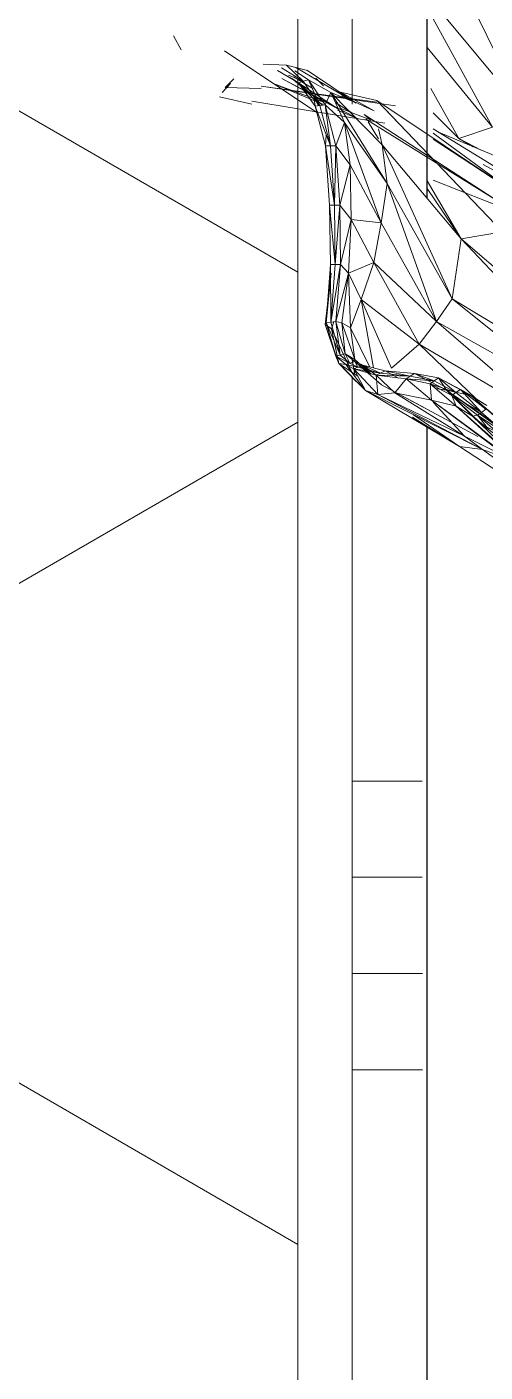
# Model space of a CAD drawing. Header units: millimetres. Extents: x -8591 to 7092, y -1621 to 14390.
# Drawn here: x -4829.4 to -4753.1, y 2417.7 to 2641.4 of the extents above; entities that cross this region are included whole.
import ezdxf

# ---------------------------------------------------------------- set-up
doc = ezdxf.new("R2010")
doc.units = ezdxf.units.MM
for name, color, linetype, lineweight in [('A-WALL', 113, 'Continuous', 9), ('A-WALL-PATT', 111, 'Continuous', 25), ('G-IMPT', 8, 'Continuous', 9), ('I-FURN', 30, 'Continuous', 9), ('I-WALL', 2, 'Continuous', 9)]:
    doc.layers.add(name, color=color, linetype=linetype, lineweight=lineweight)

# ---------------------------------------------------------------- blocks, each defined once
blk = doc.blocks.new('Artificial banana plant 1500mm - Family 4__C1-728657-Begane grond')
at = {"layer": 'G-IMPT'}
for p, q in [((-349.35, 2.15), (-333.78, -29.71)), ((-349.35, 2.15), (-333.78, -29.71)), ((-349.98, -10.18), (-333.78, -29.71)), ((-349.98, -10.18), (-333.78, -29.71)), ((-349.98, -12.32), (-339.07, -32.18)), ((-349.98, -12.32), (-339.07, -32.18)), ((-390.92, -19.33), (-392.19, -16.99)), ((-390.92, -19.33), (-392.19, -16.99)), ((-383.72, -19.46), (-368.34, -29.73)), ((-383.72, -19.46), (-368.34, -29.73)), ((-349.98, -18.94), (-339.07, -32.18)), ((-349.98, -18.94), (-339.07, -32.18)), ((-377.25, -21.71), (-373.4, -21.87)), ((-377.25, -21.71), (-373.4, -21.87)), ((-374.19, -22.31), (-370.6, -24.53)), ((-370.6, -24.53), (-374.19, -22.31)), ((-373.4, -21.87), (-371.8, -22.26)), ((-373.4, -21.87), (-371.8, -22.26)), ((-373.4, -21.87), (-370.6, -24.53)), ((-373.4, -21.87), (-370.6, -24.53)), ((-371.8, -22.26), (-369.88, -22.75)), ((-371.8, -22.26), (-369.88, -22.75)), ((-371.8, -22.26), (-361.78, -28.16)), ((-371.8, -22.26), (-361.78, -28.16)), ((-383.58, -25.58), (-382.17, -24.11)), ((-383.58, -25.58), (-382.17, -24.11)), ((-371.38, -24.77), (-374.9, -22.72)), ((-371.38, -24.77), (-374.9, -22.72)), ((-374.9, -22.72), (-372.51, -24.07)), ((-374.9, -22.72), (-372.51, -24.07)), ((-374.15, -24.08), (-367.44, -27.71)), ((-374.15, -24.08), (-364.7, -29.19)), ((-374.15, -24.08), (-361.45, -30.76)), ((-374.15, -24.08), (-361.45, -30.76)), ((-370.6, -24.53), (-373.02, -23.51)), ((-370.6, -24.53), (-373.02, -23.51)), ((-371.38, -24.77), (-372.51, -24.07)), ((-371.38, -24.77), (-372.51, -24.07)), ((-368.84, -27.07), (-372.51, -24.07)), ((-368.84, -27.07), (-372.51, -24.07)), ((-372.51, -24.07), (-364.7, -29.19)), ((-372.51, -24.07), (-364.7, -29.19)), ((-372.2, -23.77), (-369, -25.75)), ((-372.2, -23.77), (-369, -25.75)), ((-371.99, -22.8), (-369.74, -24.29)), ((-371.99, -22.8), (-369.74, -24.29)), ((-371.38, -24.77), (-370.6, -24.53)), ((-371.38, -24.77), (-370.6, -24.53)), ((-370.6, -24.53), (-369.74, -24.29)), ((-370.6, -24.53), (-369.74, -24.29)), ((-370.6, -24.53), (-367.82, -28.56)), ((-367.82, -28.56), (-370.6, -24.53)), ((-369.88, -22.75), (-361.78, -28.16)), ((-369.88, -22.75), (-361.78, -28.16)), ((-369.74, -24.29), (-367.82, -28.56)), ((-369.74, -24.29), (-367.82, -28.56)), ((-369.74, -24.29), (-366.93, -28.47)), ((-369.74, -24.29), (-366.93, -28.47)), ((-369.74, -24.29), (-366.02, -26.41)), ((-369.74, -24.29), (-366.02, -26.41)), ((-368.51, -24.04), (-367.2, -25.29)), ((-368.51, -24.04), (-367.2, -25.29)), ((-384.07, -26.38), (-382.71, -24.89)), ((-383.58, -25.58), (-377.59, -25.73)), ((-382.71, -24.89), (-383.49, -25.75)), ((-377.61, -25.36), (-355.24, -28.61)), ((-377.61, -25.36), (-358.36, -28.01)), ((-377.61, -25.36), (-358.36, -28.01)), ((-375.59, -24.9), (-367.2, -28.38)), ((-375.59, -24.9), (-368.56, -27.51)), ((-375.59, -24.9), (-368.56, -27.51)), ((-368.63, -28.65), (-371.38, -24.77)), ((-368.63, -28.65), (-371.38, -24.77)), ((-371.38, -24.77), (-368.84, -27.07)), ((-371.38, -24.77), (-368.84, -27.07)), ((-367.82, -28.56), (-371.38, -24.77)), ((-367.82, -28.56), (-371.38, -24.77)), ((-366.93, -28.47), (-366.02, -26.41)), ((-366.93, -28.47), (-366.02, -26.41)), ((-366.02, -26.41), (-363.74, -31.39)), ((-366.02, -26.41), (-363.74, -31.39)), ((-366.02, -26.41), (-362.63, -27.8)), ((-366.02, -26.41), (-362.63, -27.8)), ((-366.02, -26.41), (-357.44, -35.11)), ((-366.02, -26.41), (-357.44, -35.11)), ((-366.02, -26.41), (-356.62, -41.53)), ((-366.02, -26.41), (-356.62, -41.53)), ((-364.86, -26.22), (-358.34, -27.74)), ((-364.86, -26.22), (-358.34, -27.74)), ((-364.28, -26.41), (-358.78, -29.45)), ((-364.28, -26.41), (-358.78, -29.45)), ((-349.36, -25.75), (-344.7, -34.05)), ((-349.36, -25.75), (-344.7, -34.05)), ((-384.51, -27.12), (-379.15, -28.33)), ((-384.51, -27.12), (-379.15, -28.33)), ((-379.17, -27.83), (-357, -31.52)), ((-368.63, -28.65), (-368.84, -27.07)), ((-368.63, -28.65), (-368.84, -27.07)), ((-368.11, -28.59), (-368.84, -27.07)), ((-368.11, -28.59), (-368.84, -27.07)), ((-368.84, -27.07), (-367.91, -28.57)), ((-368.84, -27.07), (-367.91, -28.57)), ((-368.84, -27.07), (-367.42, -28.52)), ((-368.84, -27.07), (-367.42, -28.52)), ((-368.84, -27.07), (-367.36, -27.82)), ((-368.84, -27.07), (-367.36, -27.82)), ((-368.63, -28.65), (-367.82, -28.56)), ((-368.63, -28.65), (-367.82, -28.56)), ((-366.88, -35.29), (-368.63, -28.65)), ((-366.88, -35.29), (-368.63, -28.65)), ((-366.07, -35.29), (-368.63, -28.65)), ((-366.07, -35.29), (-368.63, -28.65)), ((-368.51, -27.53), (-367.24, -28)), ((-368.51, -27.53), (-367.24, -28)), ((-367.82, -28.56), (-367.2, -28.5)), ((-367.82, -28.56), (-367.2, -28.5)), ((-367.82, -28.56), (-366.07, -35.29)), ((-366.07, -35.29), (-367.82, -28.56)), ((-366.93, -28.47), (-366.07, -35.29)), ((-366.93, -28.47), (-366.07, -35.29)), ((-366.93, -28.47), (-365.18, -35.29)), ((-366.93, -28.47), (-365.18, -35.29)), ((-366.93, -28.47), (-363.74, -31.39)), ((-366.93, -28.47), (-363.74, -31.39)), ((-365.17, -28.12), (-362.49, -29.77)), ((-365.17, -28.12), (-362.49, -29.77)), ((-364.36, -29.07), (-362.83, -29.64)), ((-364.36, -29.07), (-362.83, -29.64)), ((-364.23, -26.96), (-358.78, -29.45)), ((-360.63, -28.6), (-358.78, -29.45)), ((-358.34, -27.74), (-357.01, -29.12)), ((-358.34, -27.74), (-335.91, -42.7)), ((-358.34, -27.74), (-335.91, -42.7)), ((-358.34, -27.74), (-337.44, -49.56)), ((-364.9, -29.33), (-361.45, -30.76)), ((-362.63, -29.71), (-359.38, -30.92)), ((-362.63, -29.71), (-359.38, -30.92)), ((-359.38, -30.92), (-360.43, -30.08)), ((-359.38, -30.92), (-360.43, -30.08)), ((-360.43, -30.08), (-338.08, -44.52)), ((-360.19, -30.84), (-338.08, -44.52)), ((-360.19, -30.84), (-338.08, -44.52)), ((-359.81, -31.3), (-358.07, -34.09)), ((-359.81, -31.3), (-358.07, -34.09)), ((-357.01, -29.12), (-337.44, -49.56)), ((-357.01, -29.12), (-337.44, -49.56)), ((-348.94, -29.79), (-344.7, -34.05)), ((-348.94, -29.79), (-344.7, -34.05)), ((-366.88, -35.29), (-366.77, -33.46)), ((-366.88, -35.29), (-366.77, -33.46)), ((-365.18, -35.29), (-363.74, -31.39)), ((-365.18, -35.29), (-363.74, -31.39)), ((-363.74, -31.39), (-362.77, -38.41)), ((-363.74, -31.39), (-362.77, -38.41)), ((-363.74, -31.39), (-356.62, -41.53)), ((-363.74, -31.39), (-356.62, -41.53)), ((-363.74, -31.39), (-357.64, -48.1)), ((-363.74, -31.39), (-357.64, -48.1)), ((-358.07, -32.43), (-357.44, -35.11)), ((-358.07, -32.43), (-357.44, -35.11)), ((-348.94, -32.47), (-329.33, -44.52)), ((-348.94, -32.47), (-329.33, -44.52)), ((-348.94, -33.19), (-335.91, -42.7)), ((-348.94, -33.19), (-335.91, -42.7)), ((-348.09, -33), (-330.1, -40.53)), ((-348.09, -33), (-330.1, -40.53)), ((-339.07, -32.18), (-344.7, -34.05)), ((-339.07, -32.18), (-344.7, -34.05)), ((-366.2, -45.14), (-366.88, -35.29)), ((-366.2, -45.14), (-366.88, -35.29)), ((-365.38, -45.14), (-366.88, -35.29)), ((-365.38, -45.14), (-366.88, -35.29)), ((-366.88, -35.29), (-366.07, -35.29)), ((-366.88, -35.29), (-366.07, -35.29)), ((-366.07, -35.29), (-365.38, -45.14)), ((-366.07, -35.29), (-365.18, -35.29)), ((-366.07, -35.29), (-365.18, -35.29)), ((-365.38, -45.14), (-366.07, -35.29)), ((-365.18, -35.29), (-365.38, -45.14)), ((-365.18, -35.29), (-365.38, -45.14)), ((-365.18, -35.29), (-364.49, -45.14)), ((-365.18, -35.29), (-364.49, -45.14)), ((-365.18, -35.29), (-362.77, -38.41)), ((-365.18, -35.29), (-362.77, -38.41)), ((-357.44, -35.11), (-356.62, -41.53)), ((-357.44, -35.11), (-356.62, -41.53)), ((-357.44, -35.11), (-344.31, -50.71)), ((-357.44, -35.11), (-344.31, -50.71)), ((-357.44, -35.11), (-345.79, -60.72)), ((-357.44, -35.11), (-345.79, -60.72)), ((-348.94, -34.17), (-335.91, -42.7)), ((-348.94, -34.17), (-335.91, -42.7)), ((-344.7, -34.05), (-340.96, -35.98)), ((-344.7, -34.05), (-340.96, -35.98)), ((-344.7, -34.05), (-342.28, -35.43)), ((-344.7, -34.05), (-342.28, -35.43)), ((-364.49, -45.14), (-362.77, -38.41)), ((-364.49, -45.14), (-362.77, -38.41)), ((-362.77, -38.41), (-362.59, -47.52)), ((-362.77, -38.41), (-362.59, -47.52)), ((-362.77, -38.41), (-357.64, -48.1)), ((-362.77, -38.41), (-357.64, -48.1)), ((-340.64, -38.4), (-329.33, -44.52)), ((-356.62, -41.53), (-357.64, -48.1)), ((-356.62, -41.53), (-357.64, -48.1)), ((-356.62, -41.53), (-345.79, -60.72)), ((-356.62, -41.53), (-345.79, -60.72)), ((-356.62, -41.53), (-348.43, -64.47)), ((-356.62, -41.53), (-348.43, -64.47)), ((-349.98, -41.07), (-344.31, -50.71)), ((-349.98, -41.07), (-344.31, -50.71)), ((-349.98, -42.38), (-344.31, -50.71)), ((-349.98, -42.38), (-344.31, -50.71)), ((-348.94, -40.98), (-324.55, -50.61)), ((-348.94, -40.98), (-324.55, -50.61)), ((-366.05, -55.01), (-366.2, -45.14)), ((-366.05, -55.01), (-366.2, -45.14)), ((-365.27, -55.01), (-366.2, -45.14)), ((-365.27, -55.01), (-366.2, -45.14)), ((-366.2, -45.14), (-365.38, -45.14)), ((-366.2, -45.14), (-365.38, -45.14)), ((-365.38, -45.14), (-365.27, -55.01)), ((-365.38, -45.14), (-364.49, -45.14)), ((-365.38, -45.14), (-364.49, -45.14)), ((-365.27, -55.01), (-365.38, -45.14)), ((-364.49, -45.14), (-365.27, -55.01)), ((-364.49, -45.14), (-365.27, -55.01)), ((-364.49, -45.14), (-364.4, -55)), ((-364.49, -45.14), (-364.4, -55)), ((-364.49, -45.14), (-362.59, -47.52)), ((-364.49, -45.14), (-362.59, -47.52)), ((-364.4, -55), (-362.59, -47.52)), ((-364.4, -55), (-362.59, -47.52)), ((-362.59, -47.52), (-363.07, -56.45)), ((-362.59, -47.52), (-363.07, -56.45)), ((-362.59, -47.52), (-357.64, -48.1)), ((-362.59, -47.52), (-357.64, -48.1)), ((-362.59, -47.52), (-358.85, -54.69)), ((-362.59, -47.52), (-358.85, -54.69)), ((-357.64, -48.1), (-358.85, -54.69)), ((-357.64, -48.1), (-358.85, -54.69)), ((-357.64, -48.1), (-348.43, -64.47)), ((-357.64, -48.1), (-348.43, -64.47)), ((-344.31, -50.71), (-345.79, -60.72)), ((-344.31, -50.71), (-345.79, -60.72)), ((-337.44, -49.56), (-344.31, -50.71)), ((-337.44, -49.56), (-344.31, -50.71)), ((-344.31, -50.71), (-316.97, -74.2)), ((-344.31, -50.71), (-316.97, -74.2)), ((-344.31, -50.71), (-320.51, -76.01)), ((-344.31, -50.71), (-320.51, -76.01)), ((-366.77, -64.66), (-366.05, -55.01)), ((-366.77, -64.66), (-366.05, -55.01)), ((-366.02, -64.58), (-366.05, -55.01)), ((-366.02, -64.58), (-366.05, -55.01)), ((-366.05, -55.01), (-365.27, -55.01)), ((-366.05, -55.01), (-365.27, -55.01)), ((-364.4, -55), (-366.02, -64.58)), ((-364.4, -55), (-366.02, -64.58)), ((-365.27, -55.01), (-366.02, -64.58)), ((-366.02, -64.58), (-365.27, -55.01)), ((-365.27, -55.01), (-364.4, -55)), ((-365.27, -55.01), (-364.4, -55)), ((-364.4, -55), (-365.19, -64.5)), ((-364.4, -55), (-365.19, -64.5)), ((-364.4, -55), (-363.07, -56.45)), ((-364.4, -55), (-363.07, -56.45)), ((-363.07, -56.45), (-358.85, -54.69)), ((-363.07, -56.45), (-358.85, -54.69)), ((-358.85, -54.69), (-360.94, -60.8)), ((-358.85, -54.69), (-360.94, -60.8)), ((-358.85, -54.69), (-348.43, -64.47)), ((-358.85, -54.69), (-348.43, -64.47)), ((-358.85, -54.69), (-351.31, -68.24)), ((-358.85, -54.69), (-351.31, -68.24)), ((-366.94, -64.97), (-365.95, -56.47)), ((-366.94, -64.97), (-365.95, -56.47)), ((-366.77, -64.66), (-365.95, -56.47)), ((-366.77, -64.66), (-365.95, -56.47)), ((-365.19, -64.5), (-363.07, -56.45)), ((-365.19, -64.5), (-363.07, -56.45)), ((-363.07, -56.45), (-364.16, -64.72)), ((-363.07, -56.45), (-364.16, -64.72)), ((-363.07, -56.45), (-360.94, -60.8)), ((-363.07, -56.45), (-360.94, -60.8)), ((-363.07, -56.45), (-362.71, -65.52)), ((-363.07, -56.45), (-362.71, -65.52)), ((-360.94, -60.8), (-362.71, -65.52)), ((-360.94, -60.8), (-362.71, -65.52)), ((-360.94, -60.8), (-358.92, -72.19)), ((-360.94, -60.8), (-358.92, -72.19)), ((-360.94, -60.8), (-351.31, -68.24)), ((-360.94, -60.8), (-351.31, -68.24)), ((-360.94, -60.8), (-355.89, -72.25)), ((-360.94, -60.8), (-355.89, -72.25)), ((-345.79, -60.72), (-348.43, -64.47)), ((-345.79, -60.72), (-348.43, -64.47)), ((-345.79, -60.72), (-320.51, -76.01)), ((-345.79, -60.72), (-320.51, -76.01)), ((-345.79, -60.72), (-324.01, -78.25)), ((-345.79, -60.72), (-324.01, -78.25)), ((-366.77, -64.66), (-366.94, -64.97)), ((-366.77, -64.66), (-366.94, -64.97)), ((-366.77, -64.66), (-366.02, -64.58)), ((-366.77, -64.66), (-366.02, -64.58)), ((-365.14, -70.26), (-366.77, -64.66)), ((-365.14, -70.26), (-366.77, -64.66)), ((-364.43, -70.07), (-366.77, -64.66)), ((-364.43, -70.07), (-366.77, -64.66)), ((-366.02, -64.58), (-365.19, -64.5)), ((-366.02, -64.58), (-365.19, -64.5)), ((-366.02, -64.58), (-364.43, -70.07)), ((-364.43, -70.07), (-366.02, -64.58)), ((-365.91, -65.73), (-365.49, -64.53)), ((-365.91, -65.73), (-365.49, -64.53)), ((-365.19, -64.5), (-364.43, -70.07)), ((-365.19, -64.5), (-364.43, -70.07)), ((-365.19, -64.5), (-363.63, -69.86)), ((-365.19, -64.5), (-363.63, -69.86)), ((-365.19, -64.5), (-364.16, -64.72)), ((-365.19, -64.5), (-364.16, -64.72)), ((-363.63, -69.86), (-364.16, -64.72)), ((-363.63, -69.86), (-364.16, -64.72)), ((-364.16, -64.72), (-361.98, -70.81)), ((-364.16, -64.72), (-361.98, -70.81)), ((-364.16, -64.72), (-362.71, -65.52)), ((-364.16, -64.72), (-362.71, -65.52)), ((-348.43, -64.47), (-351.31, -68.24)), ((-348.43, -64.47), (-351.31, -68.24)), ((-348.43, -64.47), (-324.01, -78.25)), ((-348.43, -64.47), (-324.01, -78.25)), ((-348.43, -64.47), (-328.65, -81.5)), ((-348.43, -64.47), (-328.65, -81.5)), ((-365.14, -70.26), (-366.94, -64.97)), ((-365.14, -70.26), (-366.94, -64.97)), ((-364.66, -71.44), (-366.94, -64.97)), ((-364.66, -71.44), (-366.94, -64.97)), ((-366.94, -64.97), (-365.91, -65.73)), ((-366.94, -64.97), (-365.91, -65.73)), ((-364.66, -71.44), (-365.91, -65.73)), ((-364.66, -71.44), (-365.91, -65.73)), ((-362.5, -72.93), (-365.91, -65.73)), ((-362.5, -72.93), (-365.91, -65.73)), ((-361.98, -70.81), (-362.71, -65.52)), ((-361.98, -70.81), (-362.71, -65.52)), ((-362.71, -65.52), (-359.51, -72.05)), ((-362.71, -65.52), (-359.51, -72.05)), ((-351.31, -68.24), (-355.89, -72.25)), ((-351.31, -68.24), (-355.89, -72.25)), ((-351.31, -68.24), (-341.86, -77.3)), ((-351.31, -68.24), (-341.86, -77.3)), ((-351.31, -68.24), (-328.65, -81.5)), ((-351.31, -68.24), (-328.65, -81.5)), ((-365.14, -70.26), (-364.43, -70.07)), ((-365.14, -70.26), (-364.43, -70.07)), ((-365.14, -70.26), (-364.66, -71.44)), ((-365.14, -70.26), (-364.66, -71.44)), ((-363.52, -71.64), (-365.14, -70.26)), ((-363.52, -71.64), (-365.14, -70.26)), ((-362.81, -71.4), (-365.14, -70.26)), ((-362.81, -71.4), (-365.14, -70.26)), ((-360.21, -75.97), (-364.66, -71.44)), ((-360.21, -75.97), (-364.66, -71.44)), ((-364.66, -71.44), (-361.47, -73.64)), ((-364.66, -71.44), (-361.47, -73.64)), ((-364.66, -71.44), (-361.78, -74.46)), ((-364.66, -71.44), (-361.78, -74.46)), ((-363.52, -71.64), (-364.66, -71.44)), ((-363.52, -71.64), (-364.66, -71.44)), ((-364.43, -70.07), (-363.63, -69.86)), ((-364.43, -70.07), (-363.63, -69.86)), ((-364.43, -70.07), (-362.81, -71.4)), ((-362.81, -71.4), (-364.43, -70.07)), ((-363.63, -69.86), (-362.81, -71.4)), ((-363.63, -69.86), (-362.81, -71.4)), ((-363.63, -69.86), (-362.01, -71.13)), ((-363.63, -69.86), (-362.01, -71.13)), ((-363.63, -69.86), (-361.98, -70.81)), ((-363.63, -69.86), (-361.98, -70.81)), ((-363.52, -71.64), (-362.81, -71.4)), ((-363.52, -71.64), (-362.81, -71.4)), ((-362.81, -71.4), (-362.01, -71.13)), ((-362.81, -71.4), (-362.01, -71.13)), ((-362.81, -71.4), (-361.48, -72.07)), ((-361.48, -72.07), (-362.81, -71.4)), ((-361.99, -73.29), (-362.48, -70.52)), ((-361.99, -73.29), (-362.48, -70.52)), ((-362.01, -71.13), (-361.98, -70.81)), ((-362.01, -71.13), (-361.98, -70.81)), ((-362.01, -71.13), (-360.69, -71.76)), ((-362.01, -71.13), (-360.69, -71.76)), ((-362.01, -71.13), (-357.56, -75.01)), ((-362.01, -71.13), (-357.56, -75.01)), ((-362.01, -71.13), (-361.48, -72.07)), ((-362.01, -71.13), (-361.48, -72.07)), ((-361.98, -70.81), (-359.57, -73.1)), ((-361.98, -70.81), (-359.57, -73.1)), ((-361.98, -70.81), (-359.4, -73.15)), ((-361.98, -70.81), (-359.4, -73.15)), ((-362.18, -72.34), (-363.52, -71.64)), ((-362.18, -72.34), (-363.52, -71.64)), ((-361.48, -72.07), (-363.52, -71.64)), ((-361.48, -72.07), (-363.52, -71.64)), ((-363.52, -71.64), (-360.21, -75.97)), ((-363.52, -71.64), (-360.21, -75.97)), ((-362.18, -72.34), (-361.48, -72.07)), ((-362.18, -72.34), (-361.48, -72.07)), ((-358.44, -73.43), (-362.18, -72.34)), ((-358.44, -73.43), (-362.18, -72.34)), ((-357.75, -73.07), (-362.18, -72.34)), ((-357.75, -73.07), (-362.18, -72.34)), ((-362.18, -72.34), (-358.19, -76.61)), ((-362.18, -72.34), (-358.19, -76.61)), ((-362.18, -72.34), (-360.21, -75.97)), ((-362.18, -72.34), (-360.21, -75.97)), ((-361.48, -72.07), (-360.69, -71.76)), ((-361.48, -72.07), (-360.69, -71.76)), ((-361.48, -72.07), (-357.75, -73.07)), ((-357.75, -73.07), (-361.48, -72.07)), ((-360.69, -71.76), (-356.98, -72.67)), ((-360.69, -71.76), (-356.98, -72.67)), ((-360.69, -71.76), (-357.75, -73.07)), ((-360.69, -71.76), (-357.75, -73.07)), ((-360.69, -71.76), (-359.33, -73.17)), ((-360.69, -71.76), (-359.33, -73.17)), ((-360.69, -71.76), (-358.44, -73.39)), ((-360.69, -71.76), (-358.44, -73.39)), ((-358.44, -73.43), (-357.75, -73.07)), ((-358.44, -73.43), (-357.75, -73.07)), ((-353.48, -74.04), (-358.44, -73.43)), ((-353.48, -74.04), (-358.44, -73.43)), ((-352.8, -73.6), (-358.44, -73.43)), ((-352.8, -73.6), (-358.44, -73.43)), ((-358.44, -73.43), (-355.33, -76.33)), ((-358.44, -73.43), (-355.33, -76.33)), ((-358.44, -73.43), (-358.19, -76.61)), ((-358.44, -73.43), (-358.19, -76.61)), ((-357.75, -73.07), (-356.98, -72.67)), ((-357.75, -73.07), (-356.98, -72.67)), ((-357.75, -73.07), (-352.8, -73.6)), ((-352.8, -73.6), (-357.75, -73.07)), ((-356.98, -72.67), (-352.05, -73.12)), ((-356.98, -72.67), (-352.05, -73.12)), ((-356.98, -72.67), (-352.8, -73.6)), ((-356.98, -72.67), (-352.8, -73.6)), ((-356.98, -72.67), (-354.71, -73.89)), ((-356.98, -72.67), (-354.71, -73.89)), ((-353.48, -74.04), (-352.8, -73.6)), ((-353.48, -74.04), (-352.8, -73.6)), ((-352.8, -73.6), (-352.05, -73.12)), ((-352.8, -73.6), (-352.05, -73.12)), ((-352.8, -73.6), (-348.8, -74.36)), ((-348.8, -74.36), (-352.8, -73.6)), ((-352.05, -73.12), (-348.06, -73.84)), ((-352.05, -73.12), (-348.06, -73.84)), ((-352.05, -73.12), (-348.8, -74.36)), ((-352.05, -73.12), (-348.8, -74.36)), ((-352.05, -73.12), (-346.74, -75.92)), ((-352.05, -73.12), (-346.74, -75.92)), ((-360.21, -75.97), (-344.59, -85.29)), ((-360.21, -75.97), (-344.59, -85.29)), ((-358.19, -76.61), (-360.21, -75.97)), ((-358.19, -76.61), (-360.21, -75.97)), ((-360.21, -75.97), (-340.77, -85.75)), ((-360.21, -75.97), (-340.77, -85.75)), ((-357.56, -75.01), (-341.54, -83.59)), ((-357.56, -75.01), (-350.16, -78.97)), ((-353.48, -74.04), (-355.33, -76.33)), ((-353.48, -74.04), (-355.33, -76.33)), ((-349.47, -74.83), (-353.48, -74.04)), ((-349.47, -74.83), (-353.48, -74.04)), ((-348.8, -74.36), (-353.48, -74.04)), ((-348.8, -74.36), (-353.48, -74.04)), ((-353.48, -74.04), (-349.23, -77.59)), ((-353.48, -74.04), (-349.23, -77.59)), ((-349.47, -74.83), (-348.8, -74.36)), ((-349.47, -74.83), (-348.8, -74.36)), ((-345.83, -76.79), (-349.47, -74.83)), ((-345.83, -76.79), (-349.47, -74.83)), ((-345.17, -76.31), (-349.47, -74.83)), ((-345.17, -76.31), (-349.47, -74.83)), ((-349.47, -74.83), (-345.16, -78.55)), ((-349.47, -74.83), (-345.16, -78.55)), ((-349.47, -74.83), (-349.23, -77.59)), ((-349.47, -74.83), (-349.23, -77.59)), ((-348.8, -74.36), (-348.06, -73.84)), ((-348.8, -74.36), (-348.06, -73.84)), ((-348.8, -74.36), (-345.17, -76.31)), ((-345.17, -76.31), (-348.8, -74.36)), ((-348.56, -75.62), (-346.74, -75.92)), ((-348.56, -75.62), (-346.74, -75.92)), ((-348.06, -73.84), (-344.43, -75.78)), ((-348.06, -73.84), (-344.43, -75.78)), ((-348.06, -73.84), (-345.17, -76.31)), ((-348.06, -73.84), (-345.17, -76.31)), ((-348.06, -73.84), (-346.74, -75.92)), ((-348.06, -73.84), (-346.74, -75.92)), ((-348.06, -73.84), (-342.7, -76.79)), ((-348.06, -73.84), (-342.7, -76.79)), ((-346.74, -75.92), (-332.63, -85.72)), ((-346.74, -75.92), (-332.63, -85.72)), ((-346.74, -75.92), (-329.58, -88.17)), ((-346.74, -75.92), (-329.58, -88.17)), ((-346.74, -75.92), (-342.7, -76.79)), ((-346.74, -75.92), (-342.7, -76.79)), ((-346.74, -75.92), (-340.88, -81.62)), ((-346.74, -75.92), (-340.88, -81.62)), ((-345.17, -76.31), (-344.43, -75.78)), ((-345.17, -76.31), (-344.43, -75.78)), ((-344.43, -75.78), (-342.7, -76.79)), ((-344.43, -75.78), (-342.7, -76.79)), ((-344.43, -75.78), (-340.92, -79.6)), ((-344.43, -75.78), (-340.92, -79.6)), ((-344.43, -75.78), (-340.19, -79.07)), ((-344.43, -75.78), (-340.19, -79.07)), ((-344.43, -75.78), (-340.01, -78.44)), ((-344.43, -75.78), (-340.01, -78.44)), ((-355.33, -76.33), (-358.19, -76.61)), ((-355.33, -76.33), (-358.19, -76.61)), ((-358.19, -76.61), (-343.76, -83.54)), ((-358.19, -76.61), (-343.76, -83.54)), ((-358.19, -76.61), (-340.77, -85.75)), ((-358.19, -76.61), (-340.77, -85.75)), ((-349.23, -77.59), (-355.33, -76.33)), ((-349.23, -77.59), (-355.33, -76.33)), ((-355.33, -76.33), (-343.76, -83.54)), ((-355.33, -76.33), (-343.76, -83.54)), ((-349.23, -77.59), (-332.34, -90.18)), ((-349.23, -77.59), (-332.34, -90.18)), ((-349.23, -77.59), (-335.4, -87.73)), ((-349.23, -77.59), (-335.4, -87.73)), ((-345.16, -78.55), (-349.23, -77.59)), ((-345.16, -78.55), (-349.23, -77.59)), ((-348.94, -77.89), (-343.76, -83.54)), ((-348.94, -77.89), (-343.76, -83.54)), ((-345.83, -76.79), (-345.17, -76.31)), ((-345.83, -76.79), (-345.17, -76.31)), ((-341.58, -80.07), (-345.83, -76.79)), ((-341.58, -80.07), (-345.83, -76.79)), ((-340.92, -79.6), (-345.83, -76.79)), ((-340.92, -79.6), (-345.83, -76.79)), ((-345.83, -76.79), (-342.44, -80.2)), ((-345.83, -76.79), (-342.44, -80.2)), ((-345.83, -76.79), (-345.16, -78.55)), ((-345.83, -76.79), (-345.16, -78.55)), ((-345.17, -76.31), (-340.92, -79.6)), ((-340.92, -79.6), (-345.17, -76.31)), ((-342.7, -76.79), (-340.01, -78.44)), ((-342.7, -76.79), (-340.01, -78.44)), ((-342.7, -76.79), (-329.58, -88.17)), ((-342.7, -76.79), (-329.58, -88.17)), ((-342.7, -76.79), (-329.24, -88.23)), ((-342.7, -76.79), (-329.24, -88.23)), ((-344.59, -85.29), (-352.38, -80.38)), ((-344.59, -85.29), (-352.38, -80.38)), ((-352.25, -80.01), (-344.59, -85.29)), ((-352.25, -80.01), (-344.59, -85.29)), ((-342.44, -80.2), (-345.16, -78.55)), ((-342.44, -80.2), (-345.16, -78.55)), ((-345.16, -78.55), (-332, -90.23)), ((-345.16, -78.55), (-332, -90.23)), ((-345.16, -78.55), (-332.34, -90.18)), ((-345.16, -78.55), (-332.34, -90.18)), ((-341.58, -80.07), (-342.44, -80.2)), ((-341.58, -80.07), (-342.44, -80.2)), ((-339.73, -82.4), (-342.44, -80.2)), ((-339.73, -82.4), (-342.44, -80.2)), ((-342.44, -80.2), (-332, -90.23)), ((-342.44, -80.2), (-332, -90.23)), ((-341.58, -80.07), (-340.92, -79.6)), ((-341.58, -80.07), (-340.92, -79.6)), ((-337.04, -83.99), (-341.58, -80.07)), ((-337.04, -83.99), (-341.58, -80.07)), ((-336.39, -83.52), (-341.58, -80.07)), ((-336.39, -83.52), (-341.58, -80.07)), ((-341.58, -80.07), (-339.73, -82.4)), ((-341.58, -80.07), (-339.73, -82.4)), ((-340.92, -79.6), (-340.19, -79.07)), ((-340.92, -79.6), (-340.19, -79.07)), ((-340.92, -79.6), (-336.39, -83.52)), ((-336.39, -83.52), (-340.92, -79.6)), ((-337.85, -83.82), (-340.88, -81.62)), ((-337.85, -83.82), (-340.88, -81.62)), ((-340.88, -81.62), (-333.9, -85.09)), ((-340.88, -81.62), (-333.9, -85.09)), ((-336.07, -87.4), (-343.76, -83.54)), ((-336.07, -87.4), (-343.76, -83.54)), ((-343.76, -83.54), (-340.77, -85.75)), ((-343.76, -83.54), (-340.77, -85.75)), ((-344.59, -85.29), (-326.62, -96.96)), ((-344.59, -85.29), (-326.62, -96.96)), ((-340.77, -85.75), (-344.59, -85.29)), ((-340.77, -85.75), (-344.59, -85.29)), ((-335.84, -87.57), (-340.77, -85.75)), ((-335.84, -87.57), (-340.77, -85.75)), ((-340.77, -85.75), (-328.5, -94.75)), ((-340.77, -85.75), (-328.5, -94.75))]:
    blk.add_line(p, q, dxfattribs=at)
blk = doc.blocks.new('Artificial banana plant 1500mm - Family 4__C2-728658-Begane grond')
blk.add_blockref('Artificial banana plant 1500mm - Family 4__C1-728657-Begane grond', (0, 0))
blk = doc.blocks.new('Artificial banana plant 1500mm - Family 4-728656-Begane grond')
blk.add_blockref('Artificial banana plant 1500mm - Family 4__C2-728658-Begane grond', (0, 0))
blk = doc.blocks.new('Artificial banana plant 1500mm - Ny märkning-728662-Begane grond')
blk.add_blockref('Artificial banana plant 1500mm - Family 4-728656-Begane grond', (0, 0))

msp = doc.modelspace()

# ---------------------------------------------------------------- hatches: boundary and pattern name
at = {"layer": 'A-WALL-PATT', "lineweight": 9}
h = msp.add_hatch(dxfattribs=at)
h.set_pattern_fill('FP_9', color=256, angle=60, style=0, pattern_type=2)
h.set_pattern_definition([(150, (-4762.73, 6467.82), (-70, -121.2436), []), (210, (-4762.73, 6467.82), (70, -121.2436), [])])
h.paths.add_polyline_path([(-5019.23, 2095.37), (-4784.23, 2095.37), (-4784.23, 2914.39), (-4817.77, 2905.35), (-4838.89, 2897.44), (-4869.85, 2880.05), (-4874.28, 2879.96), (-4898.05, 2880.6), (-4910.06, 2884.11), (-4909.48, 2896.32), (-4906.11, 2909.33), (-4903.97, 2918.68), (-4899.82, 2945.31), (-4895.66, 2958.84), (-4895.06, 2964.4), (-4892.54, 2969.42), (-4887.5, 2983.15), (-4884.52, 2995.86), (-4881.85, 3005.55), (-4872.93, 3030.73), (-4870.32, 3053.32), (-4857.76, 3097.1), (-4852.67, 3104.12), (-4847.62, 3108.14), (-4833.9, 3113.95), (-4821.26, 3119.64), (-4820.56, 3122.04), (-4818.42, 3122.22), (-4812.65, 3124.25), (-4811.59, 3123.75), (-4809.92, 3120.18), (-4807.45, 3115.58), (-4806.69, 3115.58), (-4804.18, 3117.05), (-4800.64, 3122.49), (-4800.64, 3121.18), (-4799.17, 3122.04), (-4795.76, 3124.92), (-4791.69, 3125.22), (-4784.23, 3124.83), (-4784.23, 3301.87), (-4910.23, 3301.87), (-4910.23, 3248.87), (-5019.23, 3248.87), (-5019.23, 2116.87)])
h.paths.add_polyline_path([(-4809.61, 3043.43), (-4793.44, 3049.09), (-4793.93, 3048.75), (-4808.17, 3043.91)])
h.paths.add_polyline_path([(-4816.46, 4201.87), (-4784.23, 4201.87), (-4784.23, 5902.1), (-5019.23, 5902.1), (-5019.23, 4254.87), (-4910.23, 4254.87), (-4910.23, 4201.87)])
h.paths.add_polyline_path([(-4784.23, 5991.1), (-4784.23, 6368.37), (-5019.23, 6368.37), (-5019.23, 5991.1)])
h.paths.add_polyline_path([(-4784.23, 6457.37), (-4784.23, 8733.77), (-4910.23, 8733.77), (-4910.23, 8680.77), (-5019.23, 8680.77), (-5019.23, 6457.37)])
h.paths.add_polyline_path([(-4784.23, 9633.77), (-4784.23, 10840.27), (-5019.23, 10840.27), (-5019.23, 9686.77), (-4910.23, 9686.77), (-4910.23, 9633.77), (-4816.46, 9633.77)])
h = msp.add_hatch(dxfattribs=at)
h.set_pattern_fill('FP_8', color=256, angle=90, style=0, pattern_type=2)
h.set_pattern_definition([(180, (-4762.73, 6467.83), (-4e-13, -200), []), (180, (-4762.73, 6483.83), (-4e-13, -200), []), (180, (-4762.73, 6499.83), (-4e-13, -200), []), (180, (-4762.73, 6515.83), (-4e-13, -200), [])])
h.paths.add_polyline_path([(-4762.73, 2116.87), (-4763.7, 2575.37), (-4775.23, 2581.41), (-4775.23, 2116.87)])
h.paths.add_polyline_path([(-4762.73, 2612.55), (-4762.86, 2918.68), (-4775.23, 2915.27), (-4774.23, 2627.43), (-4763.49, 2613.79), (-4762.93, 2612.89)])
h.paths.add_polyline_path([(-4762.73, 3112.42), (-4762.73, 3301.87), (-4775.23, 3301.87), (-4775.23, 3120.56), (-4771.58, 3119.17), (-4770.65, 3117.35), (-4767.56, 3115.72), (-4764.87, 3114.25), (-4762.77, 3112.46)])
h.paths.add_polyline_path([(-4762.73, 4201.87), (-4762.73, 5902.1), (-4775.23, 5902.1), (-4775.23, 4201.87)])
h.paths.add_polyline_path([(-4762.73, 5991.1), (-4762.73, 6368.37), (-4775.23, 6368.37), (-4775.23, 5991.1)])
h.paths.add_polyline_path([(-4775.23, 6457.37), (-4762.73, 6457.37), (-4762.73, 8733.77), (-4775.23, 8733.77), (-4775.23, 6789.16)])
h.paths.add_polyline_path([(-4775.23, 9633.77), (-4762.73, 9633.77), (-4762.73, 10818.77), (-4775.23, 10818.77), (-4775.23, 9707.08)])

# ---------------------------------------------------------------- linework, layer by layer
at = {"layer": 'A-WALL'}
for p, q in [((-4775.23, 2915.44), (-4775.23, 2628.55)), ((-4784.23, 2913.67), (-4784.23, 2095.37)), ((-4775.23, 2583.14), (-4775.23, 2104.37))]:
    msp.add_line(p, q, dxfattribs=at)
at = {"layer": 'I-WALL', "lineweight": 25}
for p, q in [((-4762.73, 2612.89), (-4762.73, 2918.71)), ((-4762.73, 2116.87), (-4762.73, 2574.8))]:
    msp.add_line(p, q, dxfattribs=at)

# ---------------------------------------------------------------- block references
at = {"layer": 'I-FURN'}
msp.add_blockref('Artificial banana plant 1500mm - Ny märkning-728662-Begane grond', (-4412.76, 2656.87), dxfattribs=at)

doc.saveas('drawing.dxf')
